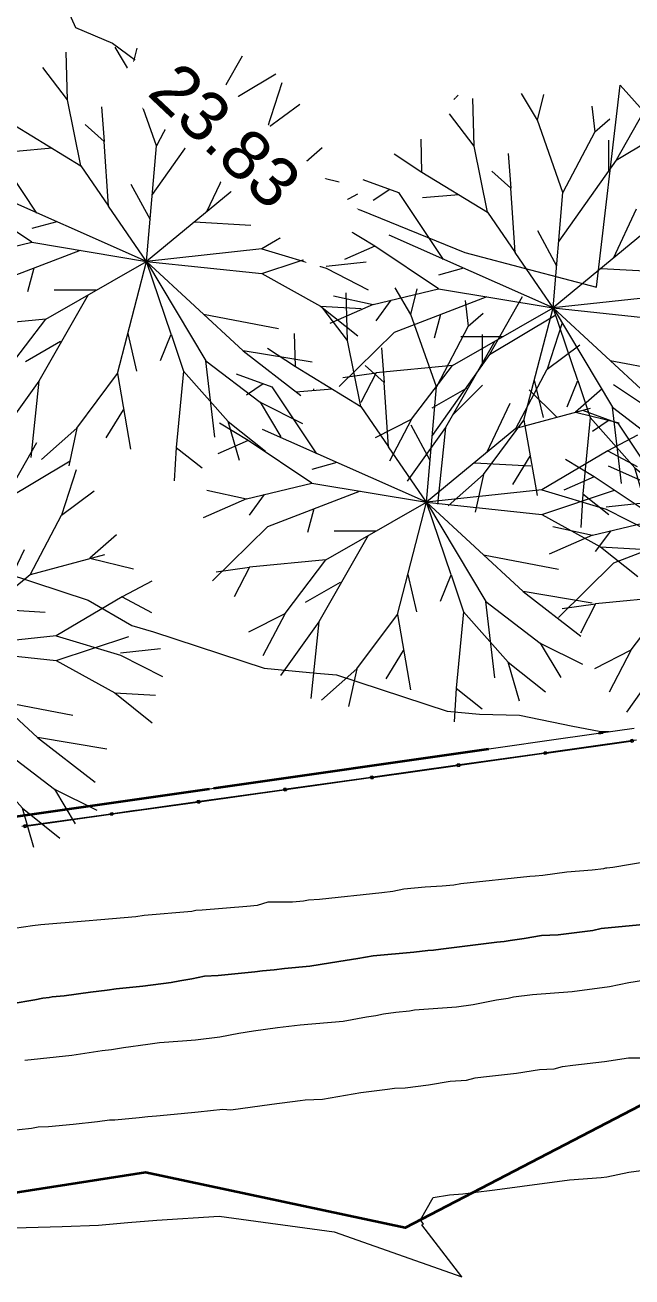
# Model space of a CAD drawing. Header units: metres. Extents: x -207 to 292, y -187 to 169.
# Drawn here: x 13.04 to 26.9, y -164.12 to -135.5 of the extents above; entities that cross this region are included whole.
import ezdxf

# ---------------------------------------------------------------- set-up
doc = ezdxf.new("R2010")
doc.units = ezdxf.units.M
doc.linetypes.add('IMPORT-IMPORT-LÍMITE2 _2_', pattern=[36.83, 6.35, -2.54, 0, -2.54, 25.4, 0, 0, 0])
for name, color, linetype, lineweight in [('A-GLAZ-CWMG', 7, 'Continuous', 9), ('ACHURADO', 7, 'Continuous', 9), ('arboles y arbustos', 7, 'Continuous', 9), ('C-TOPO', 7, 'Continuous', 9), ('C-TOPO-LABL', 7, 'Continuous', 9), ('C-TOPO-MAJR', 7, 'Continuous', 35), ('linea costa', 7, 'Continuous', 35), ('linea propiedad', 7, 'IMPORT-IMPORT-LÍMITE2 _2_', 35)]:
    doc.layers.add(name, color=color, linetype=linetype, lineweight=lineweight)
doc.layers.add('PR10-ARQ-PL-001-Emplazamiento-C-1_dwg', color=7, linetype='Continuous', lineweight=9, true_color=0x767676)
doc.styles.add('Arial_2', font='arial.ttf', dxfattribs={"height": 1.125})

# ---------------------------------------------------------------- blocks, each defined once
blk = doc.blocks.new('PR10-ARQ-PL-001-Emplazamiento-C-1_dwg_Circular Mullion - 5mm-517344-PLANTA EMPLAZAMIENTO-674655-PLANTA EMPLAZAMIENTO ACTUALIZADO')
at = {"layer": 'A-GLAZ-CWMG', "flags": 128}
for points in [[(-84.442, 139.656), (-83.711, 141.464), (-83.713, 141.465), (-83.716, 141.466), (-84.446, 139.658), (-84.444, 139.657)], [(-84.444, 139.657), (-83.713, 141.465)]]:
    blk.add_lwpolyline(points, close=True, dxfattribs=at)
blk = doc.blocks.new('PR10-ARQ-PL-001-Emplazamiento-C-1_dwg_Rectangular Mullion - 50 x 50 mm-517346-PLANTA EMPLAZAMIENTO-674657-PLANTA EMPLAZAMIENTO ACTUALIZADO')
at = {"layer": 'A-GLAZ-CWMG', "flags": 128}
blk.add_lwpolyline([(0.025, 0.025), (-0.025, 0.025), (-0.025, -0.025), (0.025, -0.025)], close=True, dxfattribs=at)
blk = doc.blocks.new('PR10-ARQ-PL-001-Emplazamiento-C-1_dwg_Rectangular Mullion - 50 x 50 mm-517357-PLANTA EMPLAZAMIENTO-674659-PLANTA EMPLAZAMIENTO ACTUALIZADO')
at = {"layer": 'A-GLAZ-CWMG', "flags": 128}
blk.add_lwpolyline([(0.025, 0.025), (0.025, -0.025), (-0.025, -0.025), (-0.025, 0.025)], close=True, dxfattribs=at)
blk = doc.blocks.new('PR10-ARQ-PL-001-Emplazamiento-C-1_dwg_PR10-ARQ-PL-001-Emplazamiento-WIP-A_dwg_arbolito2-671575-PLANTA EMPLAZAMIENTO-674710-PLANTA EMPLAZAMIENTO ACTUALIZADO')
at = {"layer": 'arboles y arbustos'}
for p, q in [((79, 3660), (-283, 4264)), ((-1368, 3061), (-1929, 3801)), ((3531, 3446), (3194, 2410)), ((1704, 3199), (1704, 2495)), ((1878, 2746), (565, 895)), ((-3295, 2076), (-3678, 1817)), ((-2547, 1888), (-1721, 1960)), ((2336, 1620), (1807, 496)), ((76, 1135), (516, 326)), ((-3637, 777), (-4331, 473)), ((-1609, 271), (-2183, 115)), ((2821, 188), (1534, 261)), ((-3676, -555), (-4665, -988)), ((-3269, -458), (-3616, -929)), ((3068, -911), (4732, -361)), ((-2140, -787), (-2280, -1329)), ((5457, -647), (4542, -746)), ((-716, -1292), (-1676, -1292)), ((4413, -1655), (5341, -1707)), ((1739, -1838), (3454, -2164)), ((-4369, -2226), (-3610, -2120)), ((6, -2283), (211, -3139)), ((-2328, -2920), (-1527, -2458)), ((-2796, -3175), (-3300, -4141)), ((-2023, -3367), (-2208, -5117)), ((3034, -3854), (4001, -4335)), ((-482, -4668), (-87, -4026)), ((-1156, -4443), (-1342, -5303)), ((1114, -4886), (1071, -5652))]:
    blk.add_line(p, q, dxfattribs=at)
at = {"layer": 'arboles y arbustos', "flags": 128}
for points in [[(-2560, 2465), (-1063, 1554), (-1368, 3061), (-1401, 4150)], [(1385, 3388), (661, 2007), (79, 3660), (221, 4243)], [(2623, 4059), (1878, 2746), (3390, 3652)], [(1322, 3974), (1385, 3388), (1728, 3690)], [(-3197, 2891), (-2560, 2465), (-2576, 3223)], [(-589, 2897), (-531, 2106), (-968, 2495)], [(4172, 1505), (2480, 1049), (3194, 2410), (3940, 2964)], [(-3908, 2302), (-3099, 2004), (-2078, 473)], [(-1063, 1554), (-433, 633), (-531, 2106)], [(2480, 1049), (433, -633), (661, 2007)], [(4449, 1960), (3842, 1426), (4838, 1183)], [(-4583, -358), (-3676, -555), (-2181, -197), (-3637, 777), (-4292, 1176)], [(-2181, -197), (433, -633), (-3312, 1026)], [(5254, 901), (4577, 540), (5249, 185)], [(-1866, -1951), (433, -633), (-433, 633)], [(4577, 540), (3067, -348), (433, -633), (2646, -2675)], [(-1080, -381), (-3199, -1193), (-4453, -2432)], [(3067, -348), (4539, -791), (5502, -1281)], [(-230, -3198), (433, -633), (1795, -2906)], [(997, -2297), (433, -633), (3068, -911), (4413, -1655), (5264, -2335)], [(-898, -1396), (-2023, -3367), (-2901, -4596)], [(-3623, -3597), (-2796, -3175), (-1866, -1951), (-3610, -2120), (-3954, -2795)], [(757, -2895), (997, -2297), (1284, -3142)], [(4224, -2938), (2646, -2675), (3965, -3695)], [(2305, -4291), (1284, -3142), (1114, -4886), (1710, -5354)], [(1996, -4647), (1795, -2906), (3034, -3854), (3507, -4643)], [(-1963, -5161), (-1156, -4443), (-230, -3198), (68, -4925)], [(2561, -5184), (2305, -4291), (3157, -4971)]]:
    blk.add_lwpolyline(points, dxfattribs=at)
blk = doc.blocks.new('PR10-ARQ-PL-001-Emplazamiento-C-1_dwg-674643-PLANTA EMPLAZAMIENTO ACTUALIZADO')
at = {"layer": 'ACHURADO'}
h = blk.add_hatch(dxfattribs=at)
h.set_pattern_fill('FP_1', color=256, style=0, pattern_type=2)
h.set_pattern_definition([(90, (-655750.258, -5498481.082), (-3.592, 3.592), [0.9525, -6.232]), (45, (-655750.258, -5498481.082), (-3.5921024484, 3.5921024484), [0.9525, -4.127]), (135, (-655750.258, -5498481.082), (-3.5921024484, -3.5921024484), [0.9525, -4.127])])
h.paths.add_polyline_path([(15.217, -149.909), (15.143, -149.871), (15.106, -149.875)])
h.paths.add_polyline_path([(-0.749, -148.458), (-0.823, -148.421), (-0.86, -148.425)])
h.paths.add_polyline_path([(26.48, -147.805), (26.595, -147.76), (26.556, -147.729)])
h.paths.add_polyline_path([(14.502, -147.706), (14.54, -147.696), (14.519, -147.691)])
h.paths.add_polyline_path([(34.218, -147.403), (34.144, -147.365), (34.107, -147.369)])
h.paths.add_polyline_path([(26.003, -147.167), (27.498, -146.809), (26.499, -146.141), (25.731, -146.395), (25.768, -146.406), (25.729, -147.107)])
h.paths.add_polyline_path([(27.605, -146.134), (27.915, -146.382), (28.07, -146.34)])
h.paths.add_polyline_path([(26.498, -144.578), (26.629, -145.702), (27.59, -146.122), (26.579, -144.608)])
h.paths.add_polyline_path([(20.043, -143.819), (19.213, -143.313), (19.209, -143.146), (18.022, -142.948), (19.238, -143.89)])
h.paths.add_polyline_path([(22.205, -146.411), (23.294, -145.517), (24.617, -145.592), (24.458, -144.674), (25.787, -144.316), (26.498, -144.578), (26.459, -144.242), (25.098, -141.969), (23.948, -142.628), (23.033, -142.628), (23.158, -142.39), (23.105, -141.901), (21.466, -142.529), (20.172, -143.807), (20.043, -143.819), (20.709, -144.224), (21.339, -145.145), (21.316, -144.793), (21.797, -144.548), (22.288, -145.452)])
h.paths.add_polyline_path([(33.503, -145.2), (33.541, -145.19), (33.52, -145.185)])
h.paths.add_polyline_path([(25.949, -144.479), (25.932, -144.43), (25.898, -144.421)])
h.paths.add_polyline_path([(23.37, -143.428), (23.567, -143.082), (23.65, -143.033)])
h.paths.add_polyline_path([(23.09, -143.822), (23.37, -143.428), (23.171, -143.775)])
h.paths.add_polyline_path([(21.241, -143.672), (21.004, -143.461), (21.224, -143.44)])
h.paths.add_polyline_path([(43.366, -143.344), (43.292, -143.307), (43.255, -143.311)])
h.paths.add_polyline_path([(42.947, -143.218), (54.691, -138.269), (54.222, -138.128), (44.657, -142.446)])
h.paths.add_polyline_path([(39.26, -143.186), (42.032, -142.82), (41.748, -140.663), (39.876, -138.936), (41.238, -141.209), (41.37, -142.349), (40.345, -142.294)])
h.paths.add_polyline_path([(39.26, -143.186), (39.876, -138.936), (39.213, -141.501), (39.06, -141.707), (39.341, -142.242), (39.336, -142.294)])
h.paths.add_polyline_path([(39.26, -143.186), (38.827, -138.761), (36.423, -141.592), (37.673, -142.294)])
h.paths.add_polyline_path([(42.785, -143.169), (54.802, -138.303), (54.729, -138.265), (44.657, -142.401)])
h.paths.add_polyline_path([(38.276, -140.172), (38.234, -139.595), (38.605, -139.595)])
h.paths.add_polyline_path([(38.394, -141.92), (37.785, -141.03), (38.276, -140.172)])
h.paths.add_polyline_path([(19.915, -141.065), (19.841, -141.028), (19.804, -141.032)])
h.paths.add_polyline_path([(11.337, -140.988), (115.539, -106.72), (115.07, -106.579), (16.674, -139.218)])
h.paths.add_polyline_path([(11.7, -140.829), (115.65, -106.754), (115.577, -106.716), (16.674, -139.195)])
h.paths.add_polyline_path([(11.7, -140.829), (115.539, -106.72), (115.07, -106.579), (16.674, -139.181)])
h.paths.add_polyline_path([(37.577, -140.254), (37.606, -140.217), (37.609, -140.236)])
h.paths.add_polyline_path([(2.231, -139.793), (2.268, -139.783), (2.248, -139.778)])
h.paths.add_polyline_path([(43.982, -139.094), (43.909, -139.057), (43.871, -139.061)])
h.paths.add_polyline_path([(19.2, -138.863), (19.238, -138.853), (19.217, -138.848)])
h.paths.add_polyline_path([(43.268, -136.892), (43.305, -136.882), (43.285, -136.877)])
at = {"layer": 'C-TOPO', "flags": 128}
for points in [[(27.124, -160.184), (26.85, -160.326), (26.655, -160.428), (26.061, -160.737), (25.65, -160.952), (24.948, -161.317), (24.737, -161.427), (23.985, -161.819), (23.083, -162.289), (22.608, -162.536), (21.765, -162.976), (21.72, -162.999), (18.865, -162.39), (18.69, -162.353), (18.643, -162.343), (17.41, -162.08), (16.685, -161.926), (16.671, -161.923), (16.646, -161.917), (15.791, -161.735), (15.734, -161.744), (15.492, -161.782), (15.28, -161.815), (14.792, -161.891), (14.213, -161.981), (14.107, -161.997), (14.045, -162.007), (13.527, -162.087), (13.212, -162.136), (12.796, -162.201)], [(12.902, -153.584), (13.489, -153.5), (15.014, -153.281), (15.637, -153.192), (17.035, -152.992), (19.338, -152.663), (19.614, -152.623), (19.842, -152.591), (20.964, -152.43), (23.211, -152.109), (24.902, -151.867), (26.134, -151.69), (26.949, -151.574)], [(27.009, -151.852), (26.574, -151.913), (26.005, -151.993), (25.142, -152.114), (24.885, -152.15), (23.883, -152.291), (23.141, -152.395), (22.133, -152.537), (20.948, -152.703), (20.008, -152.836), (19.768, -152.869), (19.581, -152.895), (19.355, -152.927), (19.066, -152.968), (17.227, -153.226), (17.068, -153.249), (16.893, -153.273), (15.687, -153.443), (15.503, -153.469), (15.045, -153.533), (13.919, -153.691), (13.663, -153.727), (13.299, -153.778), (12.966, -153.825)], [(12.796, -162.201), (13.212, -162.136), (13.527, -162.087), (14.045, -162.007), (14.107, -161.997), (14.213, -161.981), (14.792, -161.891), (15.28, -161.815), (15.492, -161.782), (15.734, -161.744), (15.791, -161.735), (16.646, -161.917), (16.671, -161.923), (16.685, -161.926), (17.41, -162.08), (18.643, -162.343), (18.69, -162.353), (18.865, -162.39), (21.72, -162.999), (21.765, -162.976), (22.608, -162.536), (23.083, -162.289), (23.985, -161.819), (24.737, -161.427), (24.948, -161.317), (25.65, -160.952), (26.061, -160.737), (26.655, -160.428), (26.85, -160.326), (27.124, -160.184)]]:
    blk.add_lwpolyline(points, dxfattribs=at)
at = {"layer": 'C-TOPO-MAJR', "color": 1, "lineweight": 9, "true_color": 0xff0000, "flags": 128}
for points in [[(27.234, -156.056), (26.202, -156.156), (26.01, -156.203), (25.707, -156.238), (25.217, -156.296), (24.837, -156.313), (24.438, -156.383), (24.123, -156.432), (23.979, -156.453), (23.814, -156.467), (22.534, -156.627), (22.367, -156.652), (22.235, -156.661), (21.921, -156.697), (20.988, -156.779), (20.641, -156.844), (20.347, -156.89), (20.017, -156.94), (19.542, -157.017), (18.966, -157.067), (18.73, -157.099), (18.46, -157.12), (18.283, -157.146), (17.45, -157.228), (17.139, -157.244), (16.845, -157.304), (16.572, -157.349), (16.379, -157.387), (15.729, -157.472), (15.121, -157.531), (14.915, -157.568), (14.532, -157.608), (13.928, -157.695), (13.656, -157.72), (13.587, -157.734), (13.441, -157.749), (13.259, -157.788), (12.722, -157.879)], [(12.796, -156.147), (13.21, -156.084), (13.395, -156.067), (14.41, -155.98), (14.769, -155.951), (15.57, -155.882), (15.761, -155.852), (16.848, -155.758), (16.94, -155.734), (17.087, -155.731), (18.103, -155.644), (18.345, -155.618), (18.589, -155.543), (19.146, -155.549), (19.399, -155.526), (19.511, -155.502), (19.764, -155.482), (21.19, -155.33), (21.442, -155.302), (21.694, -155.245), (22.179, -155.199), (22.568, -155.182), (22.829, -155.154), (22.989, -155.127), (24.565, -154.959), (24.687, -154.951), (24.864, -154.934), (25.417, -154.86), (25.99, -154.814), (26.259, -154.782), (26.303, -154.771), (26.329, -154.765), (26.467, -154.751), (27.27, -154.616)], [(12.625, -160.776), (13.184, -160.719), (13.334, -160.692), (13.577, -160.682), (14.137, -160.625), (14.696, -160.568), (14.966, -160.529), (15.089, -160.531), (15.648, -160.474), (15.845, -160.455), (16.041, -160.437), (16.601, -160.38), (16.993, -160.343), (17.553, -160.286), (17.738, -160.3), (18.672, -160.172), (19.322, -160.084), (19.436, -160.073), (19.832, -160.057), (20.711, -159.907), (21.32, -159.825), (21.474, -159.807), (21.724, -159.799), (22.254, -159.726), (22.749, -159.642), (23.12, -159.62), (23.318, -159.566), (23.513, -159.542), (24.264, -159.462), (24.787, -159.376), (25.122, -159.366), (25.316, -159.307), (25.551, -159.277), (26.274, -159.197), (26.826, -159.111), (27.103, -159.108)], [(13.033, -159.165), (13.389, -159.126), (14.109, -159.052), (14.797, -158.947), (15.011, -158.921), (15.289, -158.876), (15.839, -158.799), (16.108, -158.763), (16.631, -158.724), (16.929, -158.697), (17.484, -158.63), (17.923, -158.547), (18.258, -158.491), (18.806, -158.415), (19.325, -158.357), (20.305, -158.275), (20.835, -158.173), (21.05, -158.147), (21.227, -158.106), (21.504, -158.067), (21.818, -158.036), (21.933, -158.014), (22.89, -157.946), (23.273, -157.891), (23.805, -157.788), (24.077, -157.75), (24.196, -157.72), (24.631, -157.666), (25.539, -157.594), (26.389, -157.477), (26.831, -157.391), (27.165, -157.335)], [(11.405, -163.04), (13.06, -162.989), (13.887, -162.963), (14.715, -162.938), (15.382, -162.878), (16.048, -162.818), (17.471, -162.729), (20.1, -163.089), (23.018, -164.12), (22.103, -162.929), (22.141, -162.91), (22.069, -162.817), (22.357, -162.302), (22.737, -162.246), (23.036, -162.219), (23.276, -162.188), (23.767, -162.125), (24.39, -162.045), (25.472, -161.9), (26.201, -161.849), (26.33, -161.831), (26.827, -161.727), (27.909, -161.582)], [(-7.268, -143.806), (-5.884, -143.812), (-4.344, -143.949), (-2.583, -144.082), (-1.751, -144.239), (0.26, -144.499), (2.123, -144.957), (4.627, -145.398), (6.778, -145.94), (8.237, -146.46), (10.767, -147.292), (11.95, -147.822), (14.481, -148.653), (15.48, -149.229), (15.972, -149.376), (18.502, -150.207), (19.697, -150.316), (20.153, -150.358), (22.684, -151.189), (23.421, -151.256), (24.334, -151.282), (25.552, -151.527), (26.152, -151.648), (26.384, -151.655)], [(13.956, -135.034), (14.187, -135.558), (15.036, -135.917), (15.944, -136.591), (16.78, -137.257), (18.002, -138.411), (19.513, -139.322), (20.708, -139.733), (23.083, -140.7), (24.586, -141.099), (26.088, -141.498), (26.63, -136.879), (32.462, -143.394), (33.514, -143.72), (34.566, -144.046), (35.792, -144.373), (40.9, -145.324), (42.126, -145.652), (43.43, -145.849), (47.605, -146.795), (48.232, -146.819), (48.282, -146.821), (48.96, -146.847), (50.612, -147.069)]]:
    blk.add_lwpolyline(points, dxfattribs=at)
at = {"layer": 'linea costa', "flags": 128}
blk.add_lwpolyline([(109.48, -145.125), (94.263, -150.203), (81.587, -152.508), (73.479, -153.981), (59.221, -156.573), (51.397, -157.995), (36.987, -160.615), (28.619, -159.405), (21.72, -162.999), (15.791, -161.735), (7.044, -163.095), (2.186, -161.055), (-9.575, -162.513), (-18.845, -162.028), (-29.546, -162.308), (-42.066, -161.226), (-48.521, -162.585), (-52.878, -161.68), (-58.326, -162.723), (-63.335, -161.977), (-69.79, -160.797), (-77.157, -158.434)], dxfattribs=at)
at = {"layer": 'linea propiedad', "flags": 128}
blk.add_lwpolyline([(-54.042, -143.793), (-38.598, -151.641), (-10.751, -156.968), (44.566, -149.053), (79.439, -137.61), (80.625, -135.045), (148.868, -121.367), (151.509, -116.902), (163.851, -37.257), (170.315, -18.175), (141.974, -4.208)], dxfattribs=at)
at = {"xscale": 0.001, "yscale": 0.001, "zscale": 0.001}
for p in [(15.376, -140.274), (24.665, -141.336), (21.772, -145.778), (29.679, -146.612), (10.678, -149.117)]:
    blk.add_blockref('PR10-ARQ-PL-001-Emplazamiento-C-1_dwg_PR10-ARQ-PL-001-Emplazamiento-WIP-A_dwg_arbolito2-671575-PLANTA EMPLAZAMIENTO-674710-PLANTA EMPLAZAMIENTO ACTUALIZADO', p, dxfattribs=at)
for p, rotation in [((105.601, -8.911), 119.9999999999999), ((105.601, -8.911), 119.9999999999999), ((105.601, -8.911), 119.9999999999999), ((103.621, -9.189), 119.9999999999999), ((103.621, -9.189), 119.9999999999999), ((103.621, -9.189), 119.9999999999999), ((101.64, -9.468), 120.0000000000003), ((101.64, -9.468), 120.0000000000003), ((101.64, -9.468), 120.0000000000003), ((99.66, -9.746), 119.9999999999999), ((99.66, -9.746), 119.9999999999999), ((99.66, -9.746), 119.9999999999999), ((97.679, -10.025), 119.9999999999999), ((97.679, -10.025), 119.9999999999999), ((97.679, -10.025), 119.9999999999999), ((95.699, -10.303), 119.9999999999999), ((95.699, -10.303), 119.9999999999999), ((95.699, -10.303), 119.9999999999999), ((93.718, -10.581), 120.0000000000004), ((93.718, -10.581), 120.0000000000004), ((93.718, -10.581), 120.0000000000004)]:
    blk.add_blockref('PR10-ARQ-PL-001-Emplazamiento-C-1_dwg_Circular Mullion - 5mm-517344-PLANTA EMPLAZAMIENTO-674655-PLANTA EMPLAZAMIENTO ACTUALIZADO', p, dxfattribs=dict(rotation=rotation))
at = {"extrusion": (0, 0, -1), "rotation": 172}
for name, p in [('PR10-ARQ-PL-001-Emplazamiento-C-1_dwg_Rectangular Mullion - 50 x 50 mm-517346-PLANTA EMPLAZAMIENTO-674657-PLANTA EMPLAZAMIENTO ACTUALIZADO', (-26.901, -151.867)), ('PR10-ARQ-PL-001-Emplazamiento-C-1_dwg_Rectangular Mullion - 50 x 50 mm-517357-PLANTA EMPLAZAMIENTO-674659-PLANTA EMPLAZAMIENTO ACTUALIZADO', (-26.901, -151.867)), ('PR10-ARQ-PL-001-Emplazamiento-C-1_dwg_Rectangular Mullion - 50 x 50 mm-517346-PLANTA EMPLAZAMIENTO-674657-PLANTA EMPLAZAMIENTO ACTUALIZADO', (-24.921, -152.145)), ('PR10-ARQ-PL-001-Emplazamiento-C-1_dwg_Rectangular Mullion - 50 x 50 mm-517357-PLANTA EMPLAZAMIENTO-674659-PLANTA EMPLAZAMIENTO ACTUALIZADO', (-24.921, -152.145)), ('PR10-ARQ-PL-001-Emplazamiento-C-1_dwg_Rectangular Mullion - 50 x 50 mm-517346-PLANTA EMPLAZAMIENTO-674657-PLANTA EMPLAZAMIENTO ACTUALIZADO', (-22.94, -152.423)), ('PR10-ARQ-PL-001-Emplazamiento-C-1_dwg_Rectangular Mullion - 50 x 50 mm-517357-PLANTA EMPLAZAMIENTO-674659-PLANTA EMPLAZAMIENTO ACTUALIZADO', (-22.94, -152.423)), ('PR10-ARQ-PL-001-Emplazamiento-C-1_dwg_Rectangular Mullion - 50 x 50 mm-517346-PLANTA EMPLAZAMIENTO-674657-PLANTA EMPLAZAMIENTO ACTUALIZADO', (-20.96, -152.702)), ('PR10-ARQ-PL-001-Emplazamiento-C-1_dwg_Rectangular Mullion - 50 x 50 mm-517357-PLANTA EMPLAZAMIENTO-674659-PLANTA EMPLAZAMIENTO ACTUALIZADO', (-20.96, -152.702)), ('PR10-ARQ-PL-001-Emplazamiento-C-1_dwg_Rectangular Mullion - 50 x 50 mm-517346-PLANTA EMPLAZAMIENTO-674657-PLANTA EMPLAZAMIENTO ACTUALIZADO', (-18.979, -152.98)), ('PR10-ARQ-PL-001-Emplazamiento-C-1_dwg_Rectangular Mullion - 50 x 50 mm-517357-PLANTA EMPLAZAMIENTO-674659-PLANTA EMPLAZAMIENTO ACTUALIZADO', (-18.979, -152.98)), ('PR10-ARQ-PL-001-Emplazamiento-C-1_dwg_Rectangular Mullion - 50 x 50 mm-517346-PLANTA EMPLAZAMIENTO-674657-PLANTA EMPLAZAMIENTO ACTUALIZADO', (-16.999, -153.258)), ('PR10-ARQ-PL-001-Emplazamiento-C-1_dwg_Rectangular Mullion - 50 x 50 mm-517357-PLANTA EMPLAZAMIENTO-674659-PLANTA EMPLAZAMIENTO ACTUALIZADO', (-16.999, -153.258)), ('PR10-ARQ-PL-001-Emplazamiento-C-1_dwg_Rectangular Mullion - 50 x 50 mm-517346-PLANTA EMPLAZAMIENTO-674657-PLANTA EMPLAZAMIENTO ACTUALIZADO', (-15.018, -153.537)), ('PR10-ARQ-PL-001-Emplazamiento-C-1_dwg_Rectangular Mullion - 50 x 50 mm-517357-PLANTA EMPLAZAMIENTO-674659-PLANTA EMPLAZAMIENTO ACTUALIZADO', (-15.018, -153.537)), ('PR10-ARQ-PL-001-Emplazamiento-C-1_dwg_Rectangular Mullion - 50 x 50 mm-517346-PLANTA EMPLAZAMIENTO-674657-PLANTA EMPLAZAMIENTO ACTUALIZADO', (-13.038, -153.815)), ('PR10-ARQ-PL-001-Emplazamiento-C-1_dwg_Rectangular Mullion - 50 x 50 mm-517357-PLANTA EMPLAZAMIENTO-674659-PLANTA EMPLAZAMIENTO ACTUALIZADO', (-13.038, -153.815))]:
    blk.add_blockref(name, p, dxfattribs=at)
at = {"layer": 'C-TOPO-LABL', "insert": (16.25, -135.973), "char_height": 1.125, "width": 5.2338, "attachment_point": 1, "rotation": 316.6398, "line_spacing_factor": 0.941778, "style": 'Arial_2'}
blk.add_mtext(' 23.83', dxfattribs=at)
blk = doc.blocks.new('Circular Mullion - 5mm-517344-PLANTA EMPLAZAMIENTO ACTUALIZADO')
at = {"layer": 'A-GLAZ-CWMG'}
for p, q in [((-83.716, 141.466), (-84.446, 139.658)), ((-84.444, 139.657), (-83.713, 141.465)), ((-83.713, 141.465), (-84.444, 139.657)), ((-84.442, 139.656), (-83.711, 141.464)), ((-83.713, 141.465), (-83.716, 141.466)), ((-83.711, 141.464), (-83.713, 141.465)), ((-84.446, 139.658), (-84.444, 139.657)), ((-84.444, 139.657), (-84.442, 139.656))]:
    blk.add_line(p, q, dxfattribs=at)
blk = doc.blocks.new('Rectangular Mullion - 50 x 50 mm-517346-PLANTA EMPLAZAMIENTO ACTUALIZADO')
at = {"layer": 'A-GLAZ-CWMG'}
for p, q in [((0.025, 0.025), (-0.025, 0.025)), ((-0.025, 0.025), (-0.025, -0.025)), ((0.025, -0.025), (0.025, 0.025)), ((-0.025, -0.025), (0.025, -0.025))]:
    blk.add_line(p, q, dxfattribs=at)
blk = doc.blocks.new('Rectangular Mullion - 50 x 50 mm-517357-PLANTA EMPLAZAMIENTO ACTUALIZADO')
at = {"layer": 'A-GLAZ-CWMG'}
for p, q in [((-0.025, -0.025), (-0.025, 0.025)), ((-0.025, 0.025), (0.025, 0.025)), ((0.025, 0.025), (0.025, -0.025)), ((0.025, -0.025), (-0.025, -0.025))]:
    blk.add_line(p, q, dxfattribs=at)

msp = doc.modelspace()

# ---------------------------------------------------------------- linework, layer by layer
at = {"layer": 'C-TOPO'}
for p, q in [((26.134, -151.69), (26.949, -151.574)), ((23.211, -152.109), (24.902, -151.867)), ((24.902, -151.867), (26.134, -151.69)), ((26.574, -151.913), (26.005, -151.993)), ((27.009, -151.852), (26.574, -151.913)), ((20.964, -152.43), (23.211, -152.109)), ((24.885, -152.15), (23.883, -152.291)), ((25.142, -152.114), (24.885, -152.15)), ((26.005, -151.993), (25.142, -152.114)), ((19.842, -152.591), (20.964, -152.43)), ((23.141, -152.395), (22.133, -152.537)), ((23.883, -152.291), (23.141, -152.395)), ((17.035, -152.992), (19.338, -152.663)), ((19.338, -152.663), (19.614, -152.623)), ((19.614, -152.623), (19.842, -152.591)), ((20.948, -152.703), (20.008, -152.836)), ((22.133, -152.537), (20.948, -152.703)), ((15.637, -153.192), (17.035, -152.992)), ((19.066, -152.968), (17.227, -153.226)), ((19.355, -152.927), (19.066, -152.968)), ((19.581, -152.895), (19.355, -152.927)), ((19.768, -152.869), (19.581, -152.895)), ((20.008, -152.836), (19.768, -152.869)), ((13.489, -153.5), (15.014, -153.281)), ((15.014, -153.281), (15.637, -153.192)), ((16.893, -153.273), (15.687, -153.443)), ((17.068, -153.249), (16.893, -153.273)), ((17.227, -153.226), (17.068, -153.249)), ((12.902, -153.584), (13.489, -153.5)), ((15.045, -153.533), (13.919, -153.691)), ((15.503, -153.469), (15.045, -153.533)), ((15.687, -153.443), (15.503, -153.469)), ((13.299, -153.778), (12.966, -153.825)), ((13.663, -153.727), (13.299, -153.778)), ((13.919, -153.691), (13.663, -153.727)), ((27.124, -160.184), (26.85, -160.326)), ((26.85, -160.326), (27.124, -160.184)), ((26.655, -160.428), (26.061, -160.737)), ((26.061, -160.737), (26.655, -160.428)), ((26.85, -160.326), (26.655, -160.428)), ((26.655, -160.428), (26.85, -160.326)), ((26.061, -160.737), (25.65, -160.952)), ((25.65, -160.952), (26.061, -160.737)), ((25.65, -160.952), (24.948, -161.317)), ((24.948, -161.317), (25.65, -160.952)), ((24.948, -161.317), (24.737, -161.427)), ((24.737, -161.427), (24.948, -161.317)), ((24.737, -161.427), (23.985, -161.819)), ((23.985, -161.819), (24.737, -161.427)), ((14.792, -161.891), (14.213, -161.981)), ((14.213, -161.981), (14.792, -161.891)), ((15.28, -161.815), (14.792, -161.891)), ((14.792, -161.891), (15.28, -161.815)), ((15.492, -161.782), (15.28, -161.815)), ((15.28, -161.815), (15.492, -161.782)), ((15.734, -161.744), (15.492, -161.782)), ((15.492, -161.782), (15.734, -161.744)), ((15.791, -161.735), (15.734, -161.744)), ((15.734, -161.744), (15.791, -161.735)), ((16.646, -161.917), (15.791, -161.735)), ((15.791, -161.735), (16.646, -161.917)), ((16.671, -161.923), (16.646, -161.917)), ((16.646, -161.917), (16.671, -161.923)), ((16.685, -161.926), (16.671, -161.923)), ((16.671, -161.923), (16.685, -161.926)), ((17.41, -162.08), (16.685, -161.926)), ((16.685, -161.926), (17.41, -162.08)), ((23.985, -161.819), (23.083, -162.289)), ((23.083, -162.289), (23.985, -161.819)), ((13.212, -162.136), (12.796, -162.201)), ((12.796, -162.201), (13.212, -162.136)), ((13.527, -162.087), (13.212, -162.136)), ((13.212, -162.136), (13.527, -162.087)), ((14.045, -162.007), (13.527, -162.087)), ((13.527, -162.087), (14.045, -162.007)), ((14.107, -161.997), (14.045, -162.007)), ((14.045, -162.007), (14.107, -161.997)), ((14.213, -161.981), (14.107, -161.997)), ((14.107, -161.997), (14.213, -161.981)), ((18.643, -162.343), (17.41, -162.08)), ((17.41, -162.08), (18.643, -162.343)), ((18.69, -162.353), (18.643, -162.343)), ((18.643, -162.343), (18.69, -162.353)), ((18.865, -162.39), (18.69, -162.353)), ((18.69, -162.353), (18.865, -162.39)), ((21.72, -162.999), (18.865, -162.39)), ((18.865, -162.39), (21.72, -162.999)), ((23.083, -162.289), (22.608, -162.536)), ((22.608, -162.536), (23.083, -162.289)), ((22.608, -162.536), (21.765, -162.976)), ((21.765, -162.976), (22.608, -162.536)), ((21.765, -162.976), (21.72, -162.999)), ((21.72, -162.999), (21.765, -162.976))]:
    msp.add_line(p, q, dxfattribs=at)
at = {"layer": 'C-TOPO-MAJR', "color": 1, "lineweight": 9, "true_color": 0xff0000, "flags": 128}
for points in [[(13.956, -135.034), (14.187, -135.558), (15.036, -135.917), (15.944, -136.591), (16.78, -137.257), (18.002, -138.411), (19.513, -139.322), (20.708, -139.733), (23.083, -140.7), (24.586, -141.099), (26.088, -141.498), (26.63, -136.879), (32.462, -143.394), (33.514, -143.72), (34.566, -144.046), (35.792, -144.373), (40.9, -145.324), (42.126, -145.652), (43.43, -145.849), (47.605, -146.795), (48.232, -146.819), (48.282, -146.821), (48.96, -146.847), (50.612, -147.069)], [(-7.268, -143.806), (-5.884, -143.812), (-4.344, -143.949), (-2.583, -144.082), (-1.751, -144.239), (0.26, -144.499), (2.123, -144.957), (4.627, -145.398), (6.778, -145.94), (8.237, -146.46), (10.767, -147.292), (11.95, -147.822), (14.481, -148.653), (15.48, -149.229), (15.972, -149.376), (18.502, -150.207), (19.697, -150.316), (20.153, -150.358), (22.684, -151.189), (23.421, -151.256), (24.334, -151.282), (25.552, -151.527), (26.152, -151.648), (26.384, -151.655)], [(12.796, -156.147), (13.21, -156.084), (13.395, -156.067), (14.41, -155.98), (14.769, -155.951), (15.57, -155.882), (15.761, -155.852), (16.848, -155.758), (16.94, -155.734), (17.087, -155.731), (18.103, -155.644), (18.345, -155.618), (18.589, -155.543), (19.146, -155.549), (19.399, -155.526), (19.511, -155.502), (19.764, -155.482), (21.19, -155.33), (21.442, -155.302), (21.694, -155.245), (22.179, -155.199), (22.568, -155.182), (22.829, -155.154), (22.989, -155.127), (24.565, -154.959), (24.687, -154.951), (24.864, -154.934), (25.417, -154.86), (25.99, -154.814), (26.259, -154.782), (26.303, -154.771), (26.329, -154.765), (26.467, -154.751), (27.27, -154.616)], [(12.722, -157.879), (13.259, -157.788), (13.441, -157.749), (13.587, -157.734), (13.656, -157.72), (13.928, -157.695), (14.532, -157.608), (14.915, -157.568), (15.121, -157.531), (15.729, -157.472), (16.379, -157.387), (16.572, -157.349), (16.845, -157.304), (17.139, -157.244), (17.45, -157.228), (18.283, -157.146), (18.46, -157.12), (18.73, -157.099), (18.966, -157.067), (19.542, -157.017), (20.017, -156.94), (20.347, -156.89), (20.641, -156.844), (20.988, -156.779), (21.921, -156.697), (22.235, -156.661), (22.367, -156.652), (22.534, -156.627), (23.814, -156.467), (23.979, -156.453), (24.123, -156.432), (24.438, -156.383), (24.837, -156.313), (25.217, -156.296), (25.707, -156.238), (26.01, -156.203), (26.202, -156.156), (27.234, -156.056)], [(13.033, -159.165), (13.389, -159.126), (14.109, -159.052), (14.797, -158.947), (15.011, -158.921), (15.289, -158.876), (15.839, -158.799), (16.108, -158.763), (16.631, -158.724), (16.929, -158.697), (17.484, -158.63), (17.923, -158.547), (18.258, -158.491), (18.806, -158.415), (19.325, -158.357), (20.305, -158.275), (20.835, -158.173), (21.05, -158.147), (21.227, -158.106), (21.504, -158.067), (21.818, -158.036), (21.933, -158.014), (22.89, -157.946), (23.273, -157.891), (23.805, -157.788), (24.077, -157.75), (24.196, -157.72), (24.631, -157.666), (25.539, -157.594), (26.389, -157.477), (26.831, -157.391), (27.165, -157.335)], [(12.625, -160.776), (13.184, -160.719), (13.334, -160.692), (13.577, -160.682), (14.137, -160.625), (14.696, -160.568), (14.966, -160.529), (15.089, -160.531), (15.648, -160.474), (15.845, -160.455), (16.041, -160.437), (16.601, -160.38), (16.993, -160.343), (17.553, -160.286), (17.738, -160.3), (18.672, -160.172), (19.322, -160.084), (19.436, -160.073), (19.832, -160.057), (20.711, -159.907), (21.32, -159.825), (21.474, -159.807), (21.724, -159.799), (22.254, -159.726), (22.749, -159.642), (23.12, -159.62), (23.318, -159.566), (23.513, -159.542), (24.264, -159.462), (24.787, -159.376), (25.122, -159.366), (25.316, -159.307), (25.551, -159.277), (26.274, -159.197), (26.826, -159.111), (27.103, -159.108)], [(23.276, -162.188), (23.767, -162.125), (24.39, -162.045), (25.472, -161.9), (26.201, -161.849), (26.33, -161.831), (26.827, -161.727), (27.909, -161.582), (29.263, -161.408), (29.941, -161.321), (30.618, -161.234), (31.7, -161.089), (32.3, -161.033), (32.463, -161.006), (32.892, -160.923), (33.209, -160.85), (34.291, -160.705), (34.976, -160.638), (35.505, -160.586), (35.801, -160.466), (35.875, -160.454)], [(22.069, -162.817), (22.357, -162.302), (22.737, -162.246), (23.036, -162.219), (23.276, -162.188)], [(-7.243, -162.677), (-6.194, -162.723), (-4.097, -162.815), (0.372, -163.046), (2.469, -163.138), (3.518, -163.184), (4.567, -163.23), (4.986, -163.212), (6.222, -163.179), (6.74, -163.163), (7.877, -163.128), (11.405, -163.04), (13.06, -162.989), (13.887, -162.963), (14.715, -162.938), (15.382, -162.878), (16.048, -162.818), (17.471, -162.729), (20.1, -163.089), (23.018, -164.12), (22.103, -162.929), (22.141, -162.91), (22.069, -162.817)]]:
    msp.add_lwpolyline(points, dxfattribs=at)

# ---------------------------------------------------------------- block references
at = {"layer": 'A-GLAZ-CWMG'}
for p, rotation in [((105.601, -8.911), 119.9999999999999), ((105.601, -8.911), 119.9999999999999), ((105.601, -8.911), 119.9999999999999), ((103.621, -9.189), 119.9999999999999), ((103.621, -9.189), 119.9999999999999), ((103.621, -9.189), 119.9999999999999), ((101.64, -9.468), 120.0000000000003), ((101.64, -9.468), 120.0000000000003), ((101.64, -9.468), 120.0000000000003), ((99.66, -9.746), 119.9999999999999), ((99.66, -9.746), 119.9999999999999), ((99.66, -9.746), 119.9999999999999), ((97.679, -10.025), 119.9999999999999), ((97.679, -10.025), 119.9999999999999), ((97.679, -10.025), 119.9999999999999), ((95.699, -10.303), 119.9999999999999), ((95.699, -10.303), 119.9999999999999), ((95.699, -10.303), 119.9999999999999), ((93.718, -10.581), 120.0000000000004), ((93.718, -10.581), 120.0000000000004), ((93.718, -10.581), 120.0000000000004)]:
    msp.add_blockref('Circular Mullion - 5mm-517344-PLANTA EMPLAZAMIENTO ACTUALIZADO', p, dxfattribs=dict(at, rotation=rotation))
at = {"layer": 'A-GLAZ-CWMG', "extrusion": (0, 0, -1), "rotation": 172}
for name, p in [('Rectangular Mullion - 50 x 50 mm-517346-PLANTA EMPLAZAMIENTO ACTUALIZADO', (-26.901, -151.867)), ('Rectangular Mullion - 50 x 50 mm-517357-PLANTA EMPLAZAMIENTO ACTUALIZADO', (-26.901, -151.867)), ('Rectangular Mullion - 50 x 50 mm-517346-PLANTA EMPLAZAMIENTO ACTUALIZADO', (-24.921, -152.145)), ('Rectangular Mullion - 50 x 50 mm-517357-PLANTA EMPLAZAMIENTO ACTUALIZADO', (-24.921, -152.145)), ('Rectangular Mullion - 50 x 50 mm-517346-PLANTA EMPLAZAMIENTO ACTUALIZADO', (-22.94, -152.423)), ('Rectangular Mullion - 50 x 50 mm-517357-PLANTA EMPLAZAMIENTO ACTUALIZADO', (-22.94, -152.423)), ('Rectangular Mullion - 50 x 50 mm-517346-PLANTA EMPLAZAMIENTO ACTUALIZADO', (-20.96, -152.702)), ('Rectangular Mullion - 50 x 50 mm-517357-PLANTA EMPLAZAMIENTO ACTUALIZADO', (-20.96, -152.702)), ('Rectangular Mullion - 50 x 50 mm-517346-PLANTA EMPLAZAMIENTO ACTUALIZADO', (-18.979, -152.98)), ('Rectangular Mullion - 50 x 50 mm-517357-PLANTA EMPLAZAMIENTO ACTUALIZADO', (-18.979, -152.98)), ('Rectangular Mullion - 50 x 50 mm-517346-PLANTA EMPLAZAMIENTO ACTUALIZADO', (-16.999, -153.258)), ('Rectangular Mullion - 50 x 50 mm-517357-PLANTA EMPLAZAMIENTO ACTUALIZADO', (-16.999, -153.258)), ('Rectangular Mullion - 50 x 50 mm-517346-PLANTA EMPLAZAMIENTO ACTUALIZADO', (-15.018, -153.537)), ('Rectangular Mullion - 50 x 50 mm-517357-PLANTA EMPLAZAMIENTO ACTUALIZADO', (-15.018, -153.537)), ('Rectangular Mullion - 50 x 50 mm-517346-PLANTA EMPLAZAMIENTO ACTUALIZADO', (-13.038, -153.815)), ('Rectangular Mullion - 50 x 50 mm-517357-PLANTA EMPLAZAMIENTO ACTUALIZADO', (-13.038, -153.815))]:
    msp.add_blockref(name, p, dxfattribs=at)
at = {"layer": 'PR10-ARQ-PL-001-Emplazamiento-C-1_dwg', "color": 7}
msp.add_blockref('PR10-ARQ-PL-001-Emplazamiento-C-1_dwg-674643-PLANTA EMPLAZAMIENTO ACTUALIZADO', (0, 0), dxfattribs=at)

# ---------------------------------------------------------------- next in the draw order: texts
at = {"layer": 'C-TOPO-LABL', "insert": (16.255, -135.967), "char_height": 1.125, "width": 5.74249, "attachment_point": 1, "rotation": 316.6398, "line_spacing_factor": 0.941778, "style": 'Arial_2', "bg_fill": 3, "box_fill_scale": 1.25, "bg_fill_color": 256, "bg_fill_true_color": 13158600, "bg_fill_transparency": 0}
msp.add_mtext(' 23.83 ', dxfattribs=at)

doc.saveas('drawing.dxf')
